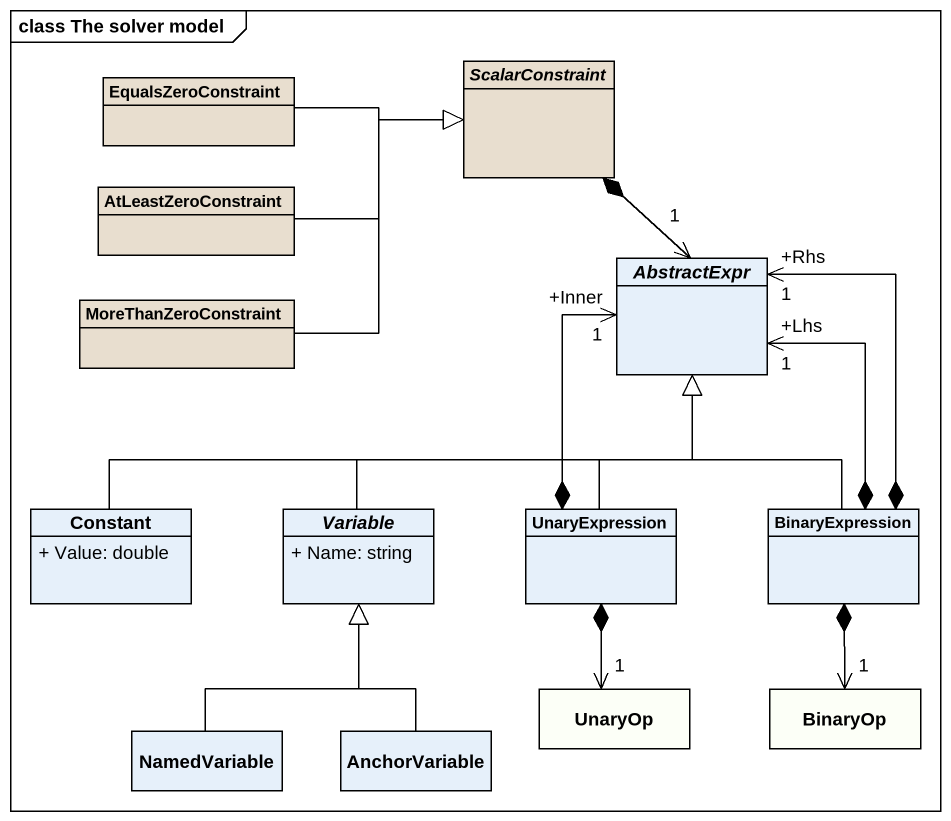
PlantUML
@startuml
mainframe class The solver model
hide circle
hide empty members
skinparam classAttributeIconSize 0
abstract class ScalarConstraint #E8DECF
class EqualsZeroConstraint #E8DECF
class AtLeastZeroConstraint #E8DECF
class MoreThanZeroConstraint #E8DECF
abstract class AbstractExpr
class Constant {
  + Value: double
}
abstract class Variable {
  + Name: string
}
class UnaryExpression
class BinaryExpression
class NamedVariable
class AnchorVariable
class UnaryOp #FCFFF7
class BinaryOp #FCFFF7
ScalarConstraint *--> "1" AbstractExpr
EqualsZeroConstraint -right-|> ScalarConstraint
AtLeastZeroConstraint -right-|> ScalarConstraint
MoreThanZeroConstraint -up-|> ScalarConstraint
Constant -right-|> AbstractExpr
Variable -up-|> AbstractExpr
UnaryExpression -up-|> AbstractExpr
UnaryExpression *-up-> "+Inner\n1" AbstractExpr
UnaryExpression *--> "1" UnaryOp
BinaryExpression -up-|> AbstractExpr
BinaryExpression *-up-> "+Lhs\n1" AbstractExpr
BinaryExpression *-up-> "+Rhs\n1" AbstractExpr
BinaryExpression *--> "1" BinaryOp
NamedVariable -up-|> Variable
AnchorVariable -up-|> Variable
@enduml
